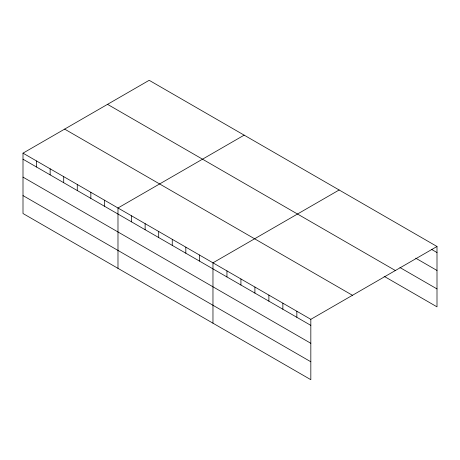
<?xml version="1.0" encoding="UTF-8"?>
<svg xmlns="http://www.w3.org/2000/svg" width="460" height="460" viewBox="0 0 460 460"><rect width="100%" height="100%" fill="white"/><g stroke="black" fill="none" stroke-linecap="round" stroke-linejoin="round"><path stroke-width="0.69" d="M310.828 343.304L310.828 319.326L23 153.151L23 213.515L310.828 379.695L310.828 343.304L23 177.129M384.117 276.316L437 306.849L437 246.485L149.172 80.304L23 153.151M244.156 135.142L117.984 207.989L117.984 268.352M339.141 189.986L212.968 262.827L212.968 323.196M310.828 319.326L437 246.485M431.532 249.383L437 252.54M415.725 258.181L437 270.463M399.924 267.519L437 288.926M107.537 104.345L395.364 270.52M64.636 129.11L352.464 295.291M23 159.206L310.828 325.381M23 195.592L310.828 361.773M296.849 311.253L296.849 317.314M282.865 303.186L282.865 309.241M268.887 295.113L268.887 301.168M254.909 287.04L254.909 293.101M240.925 278.973L240.925 285.027M226.947 270.9L226.947 276.954M199.398 254.995L199.398 261.05M185.828 247.158L185.828 253.213M172.258 239.327L172.258 245.381M158.689 231.489L158.689 237.55M145.124 223.658L145.124 229.712M131.554 215.82L131.554 221.881M104.414 200.157L104.414 206.212M90.844 192.32L90.844 198.375M77.274 184.489L77.274 190.543M63.71 176.651L63.71 182.706M50.14 168.82L50.14 174.875M36.57 160.983L36.57 167.043"/></g></svg>
